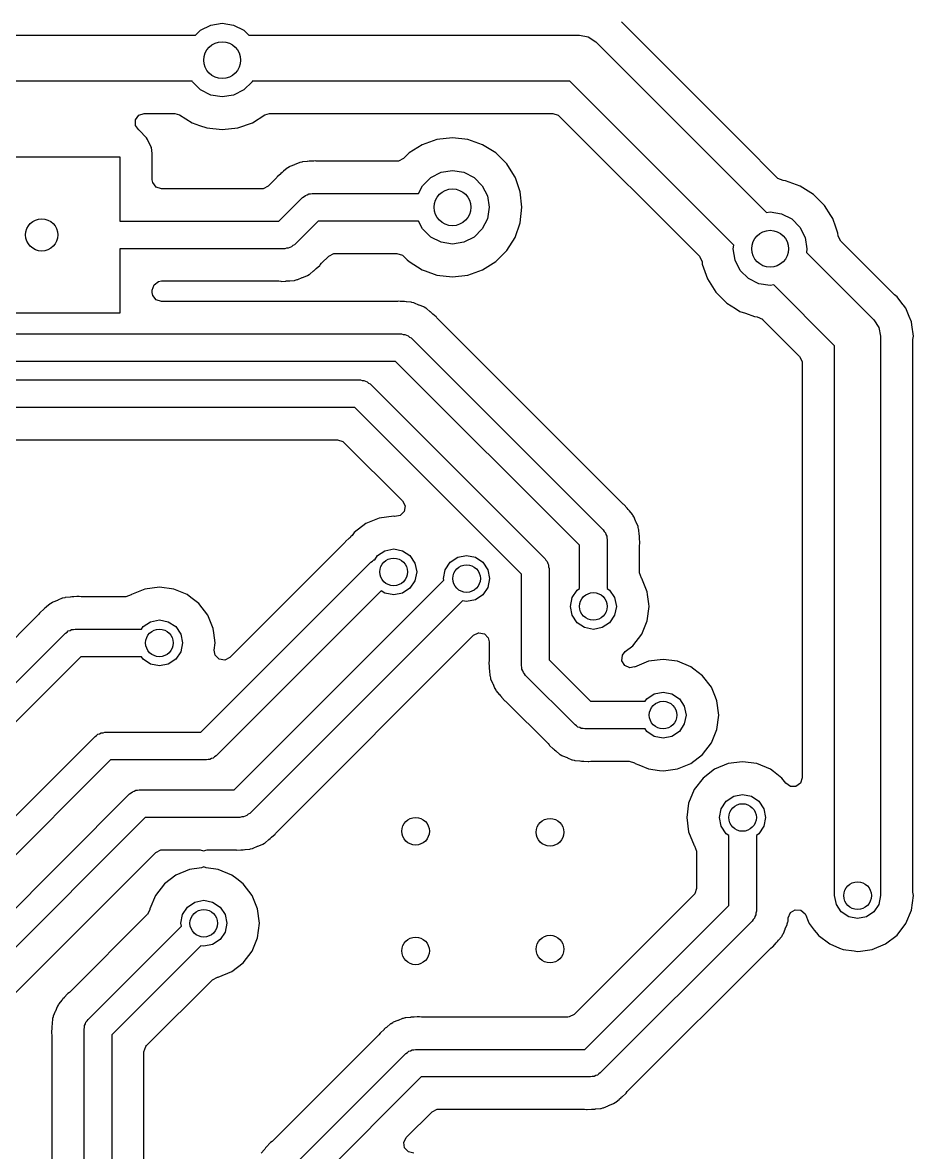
# Model space of a CAD drawing. Extents: x 0.22 to 1.78, y 0.22 to 2.18.
# Drawn here: x 0.8281 to 1.2089, y 1.0319 to 1.5152 of the extents above; entities that cross this region are included whole.
import ezdxf

# ---------------------------------------------------------------- set-up
doc = ezdxf.new("R2010")
doc.units = 0
doc.header["$MEASUREMENT"] = 0
doc.layers.add('BLACK', color=7, linetype='CONTINUOUS')

msp = doc.modelspace()

# ---------------------------------------------------------------- linework, layer by layer
at = {"layer": 'BLACK', "linetype": 'CONTINUOUS'}
for p, q in [((0.904129, 1.51195), (0.908519, 1.51419)), ((0.908519, 1.51419), (0.913386, 1.51496)), ((0.913386, 1.51496), (0.918252, 1.51419)), ((0.918252, 1.51419), (0.922642, 1.51195)), ((1.1358, 1.46378), (1.08405, 1.51553)), ((0.579528, 1.50984), (0.902019, 1.50984)), ((0.902019, 1.50984), (0.904129, 1.51195)), ((0.922642, 1.51195), (0.924753, 1.50984)), ((0.924753, 1.50984), (1.06614, 1.50984)), ((1.06614, 1.50984), (1.06991, 1.50909)), ((1.06991, 1.50909), (1.0731, 1.50696)), ((1.0731, 1.50696), (1.14606, 1.434)), ((0.900543, 1.49016), (0.583604, 1.49016)), ((0.900645, 1.48996), (0.900543, 1.49016)), ((0.904129, 1.48647), (0.900645, 1.48996)), ((0.926126, 1.48996), (0.922642, 1.48647)), ((0.926229, 1.49016), (0.926126, 1.48996)), ((1.06206, 1.49016), (0.926229, 1.49016)), ((1.13214, 1.42008), (1.06206, 1.49016)), ((0.908519, 1.48424), (0.904129, 1.48647)), ((0.913386, 1.48346), (0.908519, 1.48424)), ((0.918252, 1.48424), (0.913386, 1.48346)), ((0.922642, 1.48647), (0.918252, 1.48424)), ((0.876322, 1.47363), (0.877722, 1.47559)), ((0.877722, 1.47559), (0.880007, 1.47636)), ((0.880007, 1.47636), (0.880039, 1.47636)), ((0.880039, 1.47636), (0.893099, 1.47636)), ((0.893099, 1.47636), (0.895173, 1.47576)), ((0.895173, 1.47576), (0.900484, 1.47242)), ((0.926287, 1.47242), (0.931599, 1.47576)), ((0.931599, 1.47576), (0.933673, 1.47636)), ((0.933673, 1.47636), (1.05473, 1.47636)), ((1.05473, 1.47636), (1.05703, 1.47561)), ((1.05703, 1.47561), (1.05749, 1.47522)), ((1.05749, 1.47522), (1.11741, 1.4153)), ((0.876342, 1.47123), (0.876322, 1.47363)), ((0.877609, 1.46951), (0.876342, 1.47123)), ((0.877586, 1.46949), (0.877609, 1.46951)), ((0.877741, 1.46933), (0.877586, 1.46949)), ((0.900484, 1.47242), (0.900485, 1.47242)), ((0.900485, 1.47242), (0.900485, 1.47242)), ((0.900485, 1.47242), (0.903744, 1.47128)), ((0.903744, 1.47128), (0.906769, 1.47022)), ((0.906769, 1.47022), (0.906769, 1.47022)), ((0.906769, 1.47022), (0.906769, 1.47022)), ((0.906769, 1.47022), (0.906769, 1.47022)), ((0.906769, 1.47022), (0.90677, 1.47022)), ((0.90677, 1.47022), (0.913386, 1.46948)), ((0.913386, 1.46948), (0.920002, 1.47022)), ((0.913386, 1.46948), (0.913386, 1.46948)), ((0.913386, 1.46948), (0.913386, 1.46948)), ((0.920002, 1.47022), (0.926287, 1.47242)), ((0.920002, 1.47022), (0.920002, 1.47022)), ((0.920002, 1.47022), (0.920002, 1.47022)), ((0.926287, 1.47242), (0.926287, 1.47242)), ((0.926287, 1.47242), (0.926287, 1.47242)), ((0.877774, 1.46929), (0.877741, 1.46933)), ((0.877814, 1.46926), (0.877774, 1.46929)), ((0.881071, 1.466), (0.877814, 1.46926)), ((0.877814, 1.46926), (0.877814, 1.46926)), ((0.881459, 1.46521), (0.881071, 1.466)), ((0.882934, 1.46219), (0.881459, 1.46521)), ((1.00519, 1.46521), (0.99891, 1.46301)), ((1.01181, 1.46595), (1.00519, 1.46521)), ((1.00519, 1.46521), (1.00519, 1.46521)), ((1.01843, 1.46521), (1.01181, 1.46595)), ((1.01181, 1.46595), (1.01181, 1.46595)), ((1.02471, 1.46301), (1.01843, 1.46521)), ((1.01843, 1.46521), (1.01843, 1.46521)), ((0.883093, 1.46187), (0.882934, 1.46219)), ((0.883484, 1.45918), (0.883093, 1.46187)), ((0.99891, 1.46301), (0.993272, 1.45947)), ((0.99891, 1.46301), (0.99891, 1.46301)), ((1.03035, 1.45947), (1.02471, 1.46301)), ((1.15084, 1.44873), (1.1358, 1.46378)), ((0.802756, 1.45787), (0.869685, 1.45787)), ((0.869685, 1.45787), (0.869685, 1.43031)), ((0.883484, 1.44801), (0.883484, 1.45918)), ((0.883484, 1.45918), (0.883484, 1.45918)), ((0.946297, 1.45532), (0.944424, 1.45447)), ((0.94659, 1.45536), (0.946297, 1.45532)), ((0.946297, 1.45532), (0.946297, 1.45532)), ((0.946297, 1.45532), (0.946297, 1.45532)), ((0.946297, 1.45532), (0.946297, 1.45532)), ((0.946297, 1.45532), (0.946297, 1.45532)), ((0.947396, 1.45557), (0.94659, 1.45536)), ((0.947674, 1.45567), (0.947396, 1.45557)), ((0.949728, 1.45582), (0.947674, 1.45567)), ((0.949867, 1.45583), (0.949728, 1.45582)), ((0.950496, 1.45593), (0.949867, 1.45583)), ((0.951132, 1.45593), (0.950496, 1.45593)), ((0.951271, 1.45593), (0.951132, 1.45593)), ((0.95253, 1.45602), (0.951271, 1.45593)), ((0.953326, 1.45608), (0.95253, 1.45602)), ((0.953615, 1.45601), (0.953326, 1.45608)), ((0.953326, 1.45608), (0.953326, 1.45608)), ((0.954443, 1.45593), (0.953615, 1.45601)), ((0.988115, 1.45593), (0.954443, 1.45593)), ((0.988725, 1.45597), (0.988115, 1.45593)), ((0.990871, 1.45707), (0.988725, 1.45597)), ((0.993272, 1.45947), (0.990871, 1.45707)), ((0.993272, 1.45947), (0.993272, 1.45947)), ((1.03506, 1.45476), (1.03035, 1.45947)), ((1.03035, 1.45947), (1.03035, 1.45947)), ((1.03035, 1.45947), (1.03035, 1.45947)), ((0.938417, 1.45061), (0.936861, 1.44926)), ((0.938519, 1.4507), (0.938417, 1.45061)), ((0.938969, 1.45115), (0.938519, 1.4507)), ((0.939478, 1.45153), (0.938969, 1.45115)), ((0.939586, 1.45162), (0.939478, 1.45153)), ((0.941143, 1.45297), (0.939586, 1.45162)), ((0.941412, 1.45309), (0.941143, 1.45297)), ((0.942128, 1.45352), (0.941412, 1.45309)), ((0.942365, 1.45369), (0.942128, 1.45352)), ((0.944295, 1.45441), (0.942365, 1.45369)), ((0.942365, 1.45369), (0.942365, 1.45369)), ((0.944424, 1.45447), (0.944295, 1.45441)), ((1.00255, 1.44896), (1.00694, 1.4512)), ((1.00694, 1.4512), (1.01181, 1.45197)), ((1.01181, 1.45197), (1.01668, 1.4512)), ((1.01668, 1.4512), (1.02107, 1.44896)), ((1.03764, 1.45065), (1.03506, 1.45476)), ((1.03506, 1.45476), (1.03506, 1.45476)), ((1.03506, 1.45476), (1.03506, 1.45476)), ((1.0386, 1.44912), (1.03764, 1.45065)), ((0.883675, 1.44681), (0.883484, 1.44801)), ((0.885091, 1.44486), (0.883675, 1.44681)), ((0.933074, 1.44526), (0.930928, 1.44416)), ((0.936178, 1.44836), (0.933074, 1.44526)), ((0.9367, 1.44901), (0.936178, 1.44836)), ((0.93686, 1.44926), (0.9367, 1.44901)), ((0.936861, 1.44926), (0.93686, 1.44926)), ((0.997363, 1.44213), (0.999071, 1.44548)), ((0.999071, 1.44548), (1.00255, 1.44896)), ((1.02107, 1.44896), (1.02455, 1.44548)), ((1.02455, 1.44548), (1.02679, 1.44109)), ((1.03887, 1.44836), (1.0386, 1.44912)), ((1.0408, 1.44284), (1.03887, 1.44836)), ((1.15097, 1.44861), (1.15084, 1.44873)), ((1.15316, 1.44762), (1.15097, 1.44861)), ((1.15425, 1.44749), (1.15316, 1.44762)), ((1.16054, 1.44529), (1.15425, 1.44749)), ((1.16618, 1.44175), (1.16054, 1.44529)), ((0.887382, 1.44411), (0.885091, 1.44486)), ((0.930318, 1.44411), (0.887382, 1.44411)), ((0.930928, 1.44416), (0.930318, 1.44411)), ((0.937648, 1.43031), (0.94773, 1.4404)), ((0.94773, 1.4404), (0.948403, 1.44079)), ((0.948403, 1.44079), (0.948953, 1.44133)), ((0.948953, 1.44133), (0.949704, 1.44154)), ((0.949704, 1.44154), (0.950377, 1.44192)), ((0.950377, 1.44192), (0.951155, 1.44192)), ((0.951155, 1.44192), (0.951906, 1.44213)), ((0.951906, 1.44213), (0.997363, 1.44213)), ((1.02679, 1.44109), (1.02756, 1.43622)), ((1.04155, 1.43622), (1.0408, 1.44284)), ((1.0408, 1.44284), (1.0408, 1.44284)), ((1.17088, 1.43704), (1.16618, 1.44175)), ((1.16618, 1.44175), (1.16618, 1.44175)), ((1.16618, 1.44175), (1.16618, 1.44175)), ((1.02756, 1.43622), (1.02679, 1.43135)), ((1.0408, 1.42961), (1.04155, 1.43622)), ((1.04155, 1.43622), (1.04155, 1.43622)), ((1.17359, 1.43273), (1.17088, 1.43704)), ((1.17088, 1.43704), (1.17088, 1.43704)), ((1.17088, 1.43704), (1.17088, 1.43704)), ((1.02679, 1.43135), (1.02455, 1.42696)), ((1.14606, 1.434), (1.14764, 1.43425)), ((1.14764, 1.43425), (1.1525, 1.43348)), ((1.1525, 1.43348), (1.15689, 1.43124)), ((1.15689, 1.43124), (1.16038, 1.42776)), ((1.17443, 1.43141), (1.17359, 1.43273)), ((1.17573, 1.42769), (1.17443, 1.43141)), ((0.869685, 1.43031), (0.937648, 1.43031)), ((0.954352, 1.43031), (0.94427, 1.42023)), ((0.997363, 1.43031), (0.954352, 1.43031)), ((0.999071, 1.42696), (0.997363, 1.43031)), ((1.00255, 1.42348), (0.999071, 1.42696)), ((1.02455, 1.42696), (1.02107, 1.42348)), ((1.0386, 1.42332), (1.0408, 1.4296)), ((1.0408, 1.4296), (1.0408, 1.42961)), ((1.16038, 1.42776), (1.16262, 1.42337)), ((1.17618, 1.4264), (1.17573, 1.42769)), ((1.17663, 1.42512), (1.17618, 1.4264)), ((1.00694, 1.42124), (1.00255, 1.42348)), ((1.01181, 1.42047), (1.00694, 1.42124)), ((1.01668, 1.42124), (1.01181, 1.42047)), ((1.02107, 1.42348), (1.01668, 1.42124)), ((1.03506, 1.41768), (1.0386, 1.42332)), ((1.16262, 1.42337), (1.16339, 1.4185)), ((1.17675, 1.42403), (1.17663, 1.42512)), ((1.17677, 1.42386), (1.17675, 1.42403)), ((1.17787, 1.42171), (1.17677, 1.42386)), ((1.20057, 1.39901), (1.17787, 1.42171)), ((0.940094, 1.4185), (0.869685, 1.4185)), ((0.869685, 1.4185), (0.869685, 1.39094)), ((0.940845, 1.41871), (0.940094, 1.4185)), ((0.941623, 1.41871), (0.940845, 1.41871)), ((0.942296, 1.41909), (0.941623, 1.41871)), ((0.943047, 1.4193), (0.942296, 1.41909)), ((0.943597, 1.41984), (0.943047, 1.4193)), ((0.94427, 1.42023), (0.943597, 1.41984)), ((0.958926, 1.41537), (0.961072, 1.41647)), ((0.961072, 1.41647), (0.961682, 1.41652)), ((0.961682, 1.41652), (0.988115, 1.41652)), ((0.988115, 1.41652), (0.990406, 1.41577)), ((1.03035, 1.41297), (1.03506, 1.41768)), ((1.13189, 1.4185), (1.13214, 1.42008)), ((1.13266, 1.41364), (1.13189, 1.4185)), ((1.16339, 1.4185), (1.16314, 1.41693)), ((1.16314, 1.41693), (1.192, 1.38806)), ((0.955139, 1.41137), (0.955299, 1.41162)), ((0.955299, 1.41162), (0.955822, 1.41227)), ((0.955822, 1.41227), (0.958926, 1.41537)), ((0.990406, 1.41577), (0.990871, 1.41537)), ((0.990871, 1.41537), (0.992423, 1.41382)), ((0.992423, 1.41382), (0.993272, 1.41297)), ((0.993272, 1.41297), (0.993272, 1.41297)), ((0.993272, 1.41297), (0.993272, 1.41297)), ((0.993272, 1.41297), (0.998856, 1.40946)), ((1.02471, 1.40943), (1.03035, 1.41297)), ((1.11741, 1.4153), (1.1185, 1.41315)), ((1.1185, 1.41315), (1.11853, 1.41298)), ((1.11853, 1.41298), (1.11865, 1.41189)), ((1.11865, 1.41189), (1.11865, 1.41189)), ((1.11865, 1.41189), (1.12085, 1.4056)), ((1.1349, 1.40925), (1.13266, 1.41364)), ((0.947705, 1.40622), (0.949635, 1.40694)), ((0.949635, 1.40694), (0.949872, 1.40711)), ((0.949872, 1.40711), (0.950589, 1.40754)), ((0.950589, 1.40754), (0.950857, 1.40766)), ((0.950857, 1.40766), (0.952414, 1.40901)), ((0.952414, 1.40901), (0.952521, 1.4091)), ((0.952521, 1.4091), (0.953031, 1.40948)), ((0.953031, 1.40948), (0.953482, 1.40993)), ((0.953482, 1.40993), (0.953582, 1.41002)), ((0.953582, 1.41002), (0.955139, 1.41137)), ((0.998856, 1.40946), (0.99891, 1.40943)), ((0.99891, 1.40943), (1.00011, 1.40901)), ((1.00011, 1.40901), (1.00519, 1.40723)), ((1.00519, 1.40723), (1.00519, 1.40723)), ((1.00519, 1.40723), (1.00519, 1.40723)), ((1.00519, 1.40723), (1.00519, 1.40723)), ((1.00519, 1.40723), (1.00519, 1.40723)), ((1.00519, 1.40723), (1.01181, 1.40649)), ((1.01181, 1.40649), (1.01843, 1.40723)), ((1.01843, 1.40723), (1.02471, 1.40943)), ((1.01843, 1.40723), (1.01843, 1.40723)), ((1.01843, 1.40723), (1.01843, 1.40723)), ((1.13838, 1.40576), (1.1349, 1.40925)), ((0.883484, 1.40081), (0.884229, 1.4031)), ((0.884229, 1.4031), (0.886177, 1.40451)), ((0.886177, 1.40451), (0.887382, 1.4047)), ((0.887382, 1.4047), (0.937557, 1.4047)), ((0.937557, 1.4047), (0.938385, 1.40462)), ((0.938385, 1.40462), (0.938434, 1.40461)), ((0.938434, 1.40461), (0.938674, 1.40455)), ((0.938674, 1.40455), (0.940544, 1.40469)), ((0.940544, 1.40469), (0.940729, 1.4047)), ((0.940729, 1.4047), (0.940868, 1.4047)), ((0.940868, 1.4047), (0.941504, 1.4047)), ((0.941504, 1.4047), (0.942134, 1.4048)), ((0.942134, 1.4048), (0.942271, 1.40481)), ((0.942271, 1.40481), (0.944326, 1.40496)), ((0.944326, 1.40496), (0.944603, 1.40506)), ((0.944603, 1.40506), (0.94541, 1.40527)), ((0.94541, 1.40527), (0.945703, 1.40531)), ((0.945703, 1.40531), (0.947577, 1.40616)), ((0.947577, 1.40616), (0.947705, 1.40622)), ((1.01181, 1.40649), (1.01181, 1.40649)), ((1.01181, 1.40649), (1.01181, 1.40649)), ((1.12085, 1.4056), (1.12085, 1.4056)), ((1.12085, 1.4056), (1.12439, 1.39997)), ((1.14277, 1.40353), (1.13838, 1.40576)), ((1.14764, 1.40276), (1.14277, 1.40353)), ((1.14922, 1.40301), (1.14764, 1.40276)), ((1.1752, 1.37703), (1.14922, 1.40301)), ((0.883484, 1.39977), (0.883484, 1.40081)), ((0.883675, 1.39856), (0.883484, 1.39977)), ((0.885091, 1.39661), (0.883675, 1.39856)), ((1.12439, 1.39997), (1.12439, 1.39996)), ((1.12439, 1.39996), (1.1291, 1.39526)), ((1.20076, 1.39884), (1.20057, 1.39901)), ((1.2019, 1.39796), (1.20076, 1.39884)), ((1.20443, 1.39467), (1.2019, 1.39796)), ((1.2019, 1.39796), (1.2019, 1.39796)), ((1.2019, 1.39796), (1.2019, 1.39796)), ((0.887382, 1.39587), (0.885091, 1.39661)), ((0.987439, 1.39587), (0.887382, 1.39587)), ((0.988267, 1.39596), (0.987439, 1.39587)), ((0.988556, 1.39602), (0.988267, 1.39596)), ((0.989435, 1.39596), (0.988556, 1.39602)), ((0.988556, 1.39602), (0.988556, 1.39602)), ((0.988556, 1.39602), (0.988556, 1.39602)), ((0.990611, 1.39588), (0.989435, 1.39596)), ((0.99075, 1.39587), (0.990611, 1.39588)), ((0.991386, 1.39587), (0.99075, 1.39587)), ((0.992015, 1.39578), (0.991386, 1.39587)), ((0.991386, 1.39587), (0.991386, 1.39587)), ((0.992154, 1.39576), (0.992015, 1.39578)), ((0.994208, 1.39562), (0.992154, 1.39576)), ((0.994485, 1.39551), (0.994208, 1.39562)), ((0.994208, 1.39562), (0.994208, 1.39562)), ((0.995292, 1.39531), (0.994485, 1.39551)), ((0.995585, 1.39527), (0.995292, 1.39531)), ((0.997459, 1.39441), (0.995585, 1.39527)), ((0.995585, 1.39527), (0.995585, 1.39527)), ((0.997587, 1.39436), (0.997459, 1.39441)), ((0.999517, 1.39364), (0.997587, 1.39436)), ((0.999712, 1.39349), (0.999517, 1.39364)), ((0.999517, 1.39364), (0.999517, 1.39364)), ((0.999517, 1.39364), (0.999517, 1.39364)), ((0.999754, 1.39346), (0.999712, 1.39349)), ((1.00047, 1.39304), (0.999754, 1.39346)), ((1.00074, 1.39291), (1.00047, 1.39304)), ((1.0023, 1.39156), (1.00074, 1.39291)), ((1.1291, 1.39526), (1.1291, 1.39526)), ((1.1291, 1.39526), (1.1291, 1.39526)), ((1.1291, 1.39526), (1.13283, 1.39291)), ((1.13283, 1.39291), (1.13474, 1.39171)), ((1.20467, 1.39436), (1.20443, 1.39467)), ((1.20569, 1.39303), (1.20467, 1.39436)), ((1.20714, 1.38952), (1.20569, 1.39303)), ((1.20569, 1.39303), (1.20569, 1.39303)), ((0.869685, 1.39094), (0.802756, 1.39094)), ((1.0024, 1.39148), (1.0023, 1.39156)), ((1.00291, 1.3911), (1.0024, 1.39148)), ((1.00336, 1.39065), (1.00291, 1.3911)), ((1.00291, 1.3911), (1.00291, 1.3911)), ((1.00346, 1.39055), (1.00336, 1.39065)), ((1.0048, 1.38939), (1.00346, 1.39055)), ((1.00502, 1.3892), (1.0048, 1.38939)), ((1.00518, 1.38895), (1.00502, 1.3892)), ((1.0057, 1.3883), (1.00518, 1.38895)), ((1.08421, 1.30979), (1.0057, 1.3883)), ((1.13474, 1.39171), (1.13705, 1.3909)), ((1.13705, 1.3909), (1.14102, 1.38952)), ((1.14102, 1.38952), (1.14102, 1.38952)), ((1.14102, 1.38952), (1.14102, 1.38952)), ((1.14102, 1.38952), (1.14211, 1.38939)), ((1.14211, 1.38939), (1.14431, 1.3884)), ((1.14431, 1.3884), (1.14443, 1.38828)), ((1.14443, 1.38828), (1.16026, 1.37245)), ((1.192, 1.38806), (1.19413, 1.38487)), ((1.20807, 1.38727), (1.20714, 1.38952)), ((1.20825, 1.38594), (1.20807, 1.38727)), ((1.19413, 1.38487), (1.19488, 1.3811)), ((1.20889, 1.3811), (1.20825, 1.38594)), ((0.569079, 1.38207), (0.989976, 1.38207)), ((0.989976, 1.38207), (0.990727, 1.38187)), ((0.990727, 1.38187), (0.991505, 1.38187)), ((0.991505, 1.38187), (0.992178, 1.38148)), ((0.992178, 1.38148), (0.992929, 1.38128)), ((0.992929, 1.38128), (0.993479, 1.38073)), ((0.993479, 1.38073), (0.994152, 1.38034)), ((0.994152, 1.38034), (1.07625, 1.29824)), ((1.19488, 1.3811), (1.19488, 1.14174)), ((1.20868, 1.37942), (1.2087, 1.37968)), ((1.20868, 1.28346), (1.20868, 1.37942)), ((1.2087, 1.37968), (1.20889, 1.3811)), ((1.20889, 1.3811), (1.20889, 1.3811)), ((1.1752, 1.14174), (1.1752, 1.37703)), ((0.98753, 1.37026), (0.571525, 1.37026)), ((1.06617, 1.29162), (0.98753, 1.37026)), ((1.16026, 1.37245), (1.16135, 1.3703)), ((1.16135, 1.3703), (1.1614, 1.3697)), ((1.1614, 1.3697), (1.1614, 1.1922)), ((0.737189, 1.36239), (0.972463, 1.36239)), ((0.972463, 1.36239), (0.973214, 1.36218)), ((0.973214, 1.36218), (0.973992, 1.36218)), ((0.973992, 1.36218), (0.974665, 1.3618)), ((0.974665, 1.3618), (0.975416, 1.36159)), ((0.975416, 1.36159), (0.975966, 1.36104)), ((0.975966, 1.36104), (0.976639, 1.36066)), ((0.976639, 1.36066), (1.05142, 1.28588)), ((0.970017, 1.35057), (0.739635, 1.35057)), ((1.04134, 1.27925), (0.970017, 1.35057)), ((0.746965, 1.33678), (0.962687, 1.33678)), ((0.962687, 1.33678), (0.964978, 1.33603)), ((0.964978, 1.33603), (0.965443, 1.33563)), ((0.965443, 1.33563), (0.990448, 1.31063)), ((0.990448, 1.31063), (0.991542, 1.30848)), ((0.991165, 1.3061), (0.989462, 1.3044)), ((0.991542, 1.30848), (0.991165, 1.3061)), ((1.08486, 1.30927), (1.08421, 1.30979)), ((1.08511, 1.30911), (1.08486, 1.30927)), ((1.08646, 1.30756), (1.08511, 1.30911)), ((1.08511, 1.30911), (1.08511, 1.30911)), ((1.08656, 1.30745), (1.08646, 1.30756)), ((1.08701, 1.307), (1.08656, 1.30745)), ((1.08722, 1.30671), (1.08701, 1.307)), ((1.08739, 1.30649), (1.08722, 1.30671)), ((1.08747, 1.30639), (1.08739, 1.30649)), ((1.08882, 1.30483), (1.08747, 1.30639)), ((0.974781, 1.30088), (0.969842, 1.29709)), ((0.980532, 1.30326), (0.974781, 1.30088)), ((0.974781, 1.30088), (0.974781, 1.30088)), ((0.986704, 1.30407), (0.980532, 1.30326)), ((0.980532, 1.30326), (0.980532, 1.30326)), ((0.987184, 1.30401), (0.986704, 1.30407)), ((0.986704, 1.30407), (0.986704, 1.30407)), ((0.989462, 1.3044), (0.987184, 1.30401)), ((1.08895, 1.30456), (1.08882, 1.30483)), ((1.08882, 1.30483), (1.08882, 1.30483)), ((1.08882, 1.30483), (1.08882, 1.30483)), ((1.08937, 1.30384), (1.08895, 1.30456)), ((1.08955, 1.30361), (1.08937, 1.30384)), ((1.08968, 1.30326), (1.08955, 1.30361)), ((1.09027, 1.30168), (1.08968, 1.30326)), ((1.09032, 1.30155), (1.09027, 1.30168)), ((1.09118, 1.29968), (1.09032, 1.30155)), ((0.968895, 1.29585), (0.968297, 1.29526)), ((0.969842, 1.29709), (0.968895, 1.29585)), ((1.07625, 1.29824), (1.07664, 1.29757)), ((1.07664, 1.29757), (1.07719, 1.29702)), ((1.07719, 1.29702), (1.07739, 1.29627)), ((1.07739, 1.29627), (1.07778, 1.2956)), ((1.07778, 1.2956), (1.07778, 1.29482)), ((1.09122, 1.29938), (1.09118, 1.29968)), ((1.09142, 1.29858), (1.09122, 1.29938)), ((1.09153, 1.2983), (1.09142, 1.29858)), ((1.09167, 1.29624), (1.09153, 1.2983)), ((1.09169, 1.29611), (1.09167, 1.29624)), ((1.09173, 1.29585), (1.09169, 1.29611)), ((1.09178, 1.29548), (1.09173, 1.29585)), ((1.09178, 1.29484), (1.09178, 1.29548)), ((0.965414, 1.29236), (0.91661, 1.24356)), ((0.965937, 1.29301), (0.965414, 1.29236)), ((0.966097, 1.29326), (0.965937, 1.29301)), ((0.967654, 1.29461), (0.966097, 1.29326)), ((0.966097, 1.29326), (0.966097, 1.29326)), ((0.967756, 1.29471), (0.967654, 1.29461)), ((0.968205, 1.29516), (0.967756, 1.29471)), ((0.968311, 1.29525), (0.968205, 1.29516)), ((0.968297, 1.29526), (0.968311, 1.29525)), ((1.06617, 1.27314), (1.06617, 1.29162)), ((1.07778, 1.29482), (1.07798, 1.29407)), ((1.07798, 1.29407), (1.07798, 1.27314)), ((1.09178, 1.2947), (1.09178, 1.29484)), ((1.09193, 1.29265), (1.09178, 1.2947)), ((1.09178, 1.29153), (1.09187, 1.29236)), ((1.09178, 1.27996), (1.09178, 1.29153)), ((1.09187, 1.29236), (1.09193, 1.29265)), ((1.09187, 1.29236), (1.09187, 1.29236)), ((0.978581, 1.28544), (0.979744, 1.28719)), ((0.979744, 1.28719), (0.982937, 1.28932)), ((0.982937, 1.28932), (0.986704, 1.29007)), ((0.986704, 1.29007), (0.99047, 1.28932)), ((0.99047, 1.28932), (0.993663, 1.28719)), ((0.993663, 1.28719), (0.995797, 1.28399)), ((1.0109, 1.28435), (1.0141, 1.28648)), ((1.0141, 1.28648), (1.01786, 1.28723)), ((1.01786, 1.28723), (1.02163, 1.28648)), ((1.02163, 1.28648), (1.02482, 1.28435)), ((1.05142, 1.28588), (1.05181, 1.2852)), ((0.904179, 1.21161), (0.976966, 1.2844)), ((0.976966, 1.2844), (0.977639, 1.28479)), ((0.977639, 1.28479), (0.978189, 1.28534)), ((0.978189, 1.28534), (0.978581, 1.28544)), ((0.995797, 1.28399), (0.996546, 1.28023)), ((1.00802, 1.27739), (1.00877, 1.28115)), ((1.00877, 1.28115), (1.0109, 1.28435)), ((1.02482, 1.28435), (1.02696, 1.28115)), ((1.02696, 1.28115), (1.02771, 1.27739)), ((1.05181, 1.2852), (1.05236, 1.28465)), ((1.05236, 1.28465), (1.05256, 1.2839)), ((1.05256, 1.2839), (1.05295, 1.28323)), ((1.05295, 1.28323), (1.05295, 1.28245)), ((1.05295, 1.28245), (1.05315, 1.2817)), ((1.05315, 1.2817), (1.05315, 1.2426)), ((1.20868, 1.14342), (1.20868, 1.28346)), ((0.918513, 1.18701), (1.00817, 1.27666)), ((0.995797, 1.27646), (0.993663, 1.27327)), ((0.996546, 1.28023), (0.995797, 1.27646)), ((1.00817, 1.27666), (1.00802, 1.27739)), ((1.02771, 1.27739), (1.02696, 1.27362)), ((1.04134, 1.24016), (1.04134, 1.27925)), ((1.09178, 1.27986), (1.09178, 1.27996)), ((1.09259, 1.27759), (1.09178, 1.27986)), ((1.09273, 1.2774), (1.09259, 1.27759)), ((1.09511, 1.27165), (1.09273, 1.2774)), ((1.09273, 1.2774), (1.09273, 1.2774)), ((0.880371, 1.27289), (0.874621, 1.27051)), ((0.880372, 1.27289), (0.880371, 1.27289)), ((0.886543, 1.2737), (0.880372, 1.27289)), ((0.892715, 1.27289), (0.886543, 1.2737)), ((0.886543, 1.2737), (0.886543, 1.2737)), ((0.898466, 1.27051), (0.892715, 1.27289)), ((0.892715, 1.27289), (0.892715, 1.27289)), ((0.981416, 1.27215), (0.910801, 1.20153)), ((0.982937, 1.27113), (0.981416, 1.27215)), ((0.993663, 1.27327), (0.99047, 1.27113)), ((1.02696, 1.27362), (1.02482, 1.27043)), ((1.06298, 1.26925), (1.06512, 1.27244)), ((1.06512, 1.27244), (1.06617, 1.27314)), ((1.07798, 1.27314), (1.07903, 1.27244)), ((1.07903, 1.27244), (1.08117, 1.26925)), ((1.09526, 1.27051), (1.09511, 1.27165)), ((0.839781, 1.26661), (0.838224, 1.26526)), ((0.84005, 1.26673), (0.839781, 1.26661)), ((0.840766, 1.26715), (0.84005, 1.26673)), ((0.841003, 1.26733), (0.840766, 1.26715)), ((0.842933, 1.26805), (0.841003, 1.26733)), ((0.841003, 1.26733), (0.841003, 1.26733)), ((0.843061, 1.2681), (0.842933, 1.26805)), ((0.844935, 1.26896), (0.843061, 1.2681)), ((0.845228, 1.269), (0.844935, 1.26896)), ((0.844935, 1.26896), (0.844935, 1.26896)), ((0.844935, 1.26896), (0.844935, 1.26896)), ((0.844935, 1.26896), (0.844935, 1.26896)), ((0.844935, 1.26896), (0.844935, 1.26896)), ((0.846034, 1.26921), (0.845228, 1.269)), ((0.846312, 1.26931), (0.846034, 1.26921)), ((0.848366, 1.26946), (0.846312, 1.26931)), ((0.848504, 1.26947), (0.848366, 1.26946)), ((0.849134, 1.26956), (0.848504, 1.26947)), ((0.84977, 1.26956), (0.849134, 1.26956)), ((0.849909, 1.26957), (0.84977, 1.26956)), ((0.851168, 1.26966), (0.849909, 1.26957)), ((0.851964, 1.26971), (0.851168, 1.26966)), ((0.852252, 1.26965), (0.851964, 1.26971)), ((0.851964, 1.26971), (0.851964, 1.26971)), ((0.853081, 1.26956), (0.852252, 1.26965)), ((0.872064, 1.26956), (0.853081, 1.26956)), ((0.872166, 1.26956), (0.872064, 1.26956)), ((0.874437, 1.27037), (0.872166, 1.26956)), ((0.87462, 1.27051), (0.874437, 1.27037)), ((0.874621, 1.27051), (0.87462, 1.27051)), ((0.900028, 1.26931), (0.898466, 1.27051)), ((0.898466, 1.27051), (0.898466, 1.27051)), ((0.898466, 1.27051), (0.898466, 1.27051)), ((0.903405, 1.26672), (0.900028, 1.26931)), ((0.907194, 1.26178), (0.903405, 1.26672)), ((0.903405, 1.26672), (0.903405, 1.26672)), ((0.903405, 1.26672), (0.903405, 1.26672)), ((0.903405, 1.26672), (0.903405, 1.26672)), ((0.903405, 1.26672), (0.903405, 1.26672)), ((1.0161, 1.26789), (0.925135, 1.17693)), ((0.986704, 1.27038), (0.982937, 1.27113)), ((0.99047, 1.27113), (0.986704, 1.27038)), ((1.01786, 1.26754), (1.0161, 1.26789)), ((1.02163, 1.26829), (1.01786, 1.26754)), ((1.02482, 1.27043), (1.02163, 1.26829)), ((1.06223, 1.26548), (1.06298, 1.26925)), ((1.08117, 1.26925), (1.08192, 1.26548)), ((1.09577, 1.26661), (1.09526, 1.27051)), ((1.09592, 1.26548), (1.09577, 1.26661)), ((0.834816, 1.262), (0.707641, 1.13482)), ((0.835338, 1.26265), (0.834816, 1.262)), ((0.835498, 1.26289), (0.835338, 1.26265)), ((0.837055, 1.26424), (0.835498, 1.26289)), ((0.835498, 1.26289), (0.835498, 1.26289)), ((0.837157, 1.26434), (0.837055, 1.26424)), ((0.837607, 1.26479), (0.837157, 1.26434)), ((0.838116, 1.26517), (0.837607, 1.26479)), ((0.838224, 1.26526), (0.838116, 1.26517)), ((0.909577, 1.25603), (0.907194, 1.26178)), ((0.907194, 1.26178), (0.907194, 1.26178)), ((1.06298, 1.26171), (1.06223, 1.26548)), ((1.06512, 1.25852), (1.06298, 1.26171)), ((1.08117, 1.26171), (1.07903, 1.25852)), ((1.08192, 1.26548), (1.08117, 1.26171)), ((1.09511, 1.25931), (1.09592, 1.26548)), ((0.878879, 1.25576), (0.879584, 1.25682)), ((0.879584, 1.25682), (0.882777, 1.25895)), ((0.882777, 1.25895), (0.886543, 1.2597)), ((0.886543, 1.2597), (0.89031, 1.25895)), ((0.89031, 1.25895), (0.893503, 1.25682)), ((0.893503, 1.25682), (0.895637, 1.25362)), ((1.06831, 1.25639), (1.06512, 1.25852)), ((1.07903, 1.25852), (1.07584, 1.25639)), ((1.09273, 1.25356), (1.09511, 1.25931)), ((0.712215, 1.11988), (0.846367, 1.25403)), ((0.846367, 1.25403), (0.847041, 1.25442)), ((0.847041, 1.25442), (0.847591, 1.25497)), ((0.847591, 1.25497), (0.848341, 1.25517)), ((0.848341, 1.25517), (0.849015, 1.25556)), ((0.849015, 1.25556), (0.849792, 1.25556)), ((0.849792, 1.25556), (0.850543, 1.25576)), ((0.850543, 1.25576), (0.878879, 1.25576)), ((0.895637, 1.25362), (0.896386, 1.24986)), ((0.909819, 1.25419), (0.909577, 1.25603)), ((0.910389, 1.24986), (0.909819, 1.25419)), ((0.936687, 1.16896), (1.02084, 1.25312)), ((1.02084, 1.25312), (1.02299, 1.25421)), ((1.02299, 1.25421), (1.02309, 1.25423)), ((1.02309, 1.25423), (1.02313, 1.25423)), ((1.02313, 1.25423), (1.0255, 1.25379)), ((1.0255, 1.25379), (1.02716, 1.25205)), ((1.02716, 1.25205), (1.02754, 1.25037)), ((1.07208, 1.25564), (1.06831, 1.25639)), ((1.07584, 1.25639), (1.07208, 1.25564)), ((1.08894, 1.24862), (1.09273, 1.25356)), ((0.896386, 1.24986), (0.895637, 1.24609)), ((0.90999, 1.24683), (0.910389, 1.24986)), ((0.910389, 1.24986), (0.910389, 1.24986)), ((1.02754, 1.25037), (1.02754, 1.2427)), ((1.08572, 1.24615), (1.08894, 1.24862)), ((0.852989, 1.24395), (0.718837, 1.1098)), ((0.878879, 1.24395), (0.852989, 1.24395)), ((0.879584, 1.2429), (0.878879, 1.24395)), ((0.882777, 1.24076), (0.879584, 1.2429)), ((0.893503, 1.2429), (0.89031, 1.24076)), ((0.895637, 1.24609), (0.893503, 1.2429)), ((0.910381, 1.24455), (0.90999, 1.24683)), ((0.912085, 1.24284), (0.910381, 1.24455)), ((0.914464, 1.24247), (0.912085, 1.24284)), ((0.91661, 1.24356), (0.914464, 1.24247)), ((1.02754, 1.2427), (1.02745, 1.24187)), ((1.05315, 1.2426), (1.07087, 1.22488)), ((1.08428, 1.24225), (1.08453, 1.24464)), ((1.08548, 1.24016), (1.08428, 1.24225)), ((1.08453, 1.24464), (1.08572, 1.24615)), ((1.10187, 1.24282), (1.0957, 1.24201)), ((1.10804, 1.24201), (1.10187, 1.24282)), ((1.10187, 1.24282), (1.10187, 1.24282)), ((0.886543, 1.24002), (0.882777, 1.24076)), ((0.89031, 1.24076), (0.886543, 1.24002)), ((1.02745, 1.24187), (1.02739, 1.24158)), ((1.02739, 1.24158), (1.02753, 1.23952)), ((1.02753, 1.23952), (1.02754, 1.23938)), ((1.02754, 1.23938), (1.02754, 1.23875)), ((1.02754, 1.23875), (1.02763, 1.23812)), ((1.02763, 1.23812), (1.02764, 1.23798)), ((1.02764, 1.23798), (1.02779, 1.23593)), ((1.04154, 1.23941), (1.04134, 1.24016)), ((1.04154, 1.23863), (1.04154, 1.23941)), ((1.04193, 1.23796), (1.04154, 1.23863)), ((1.04213, 1.2372), (1.04193, 1.23796)), ((1.08768, 1.23918), (1.08548, 1.24016)), ((1.08968, 1.2396), (1.08768, 1.23918)), ((1.08971, 1.23953), (1.08968, 1.2396)), ((1.0957, 1.24201), (1.08971, 1.23953)), ((1.0957, 1.24201), (1.0957, 1.24201)), ((1.11379, 1.23963), (1.10804, 1.24201)), ((1.10804, 1.24201), (1.10804, 1.24201)), ((1.11503, 1.23868), (1.11379, 1.23963)), ((1.11379, 1.23963), (1.11379, 1.23963)), ((1.11379, 1.23963), (1.11379, 1.23963)), ((1.11873, 1.23584), (1.11503, 1.23868)), ((1.02779, 1.23593), (1.0279, 1.23565)), ((1.0279, 1.23565), (1.0281, 1.23484)), ((1.0281, 1.23484), (1.02814, 1.23455)), ((1.02814, 1.23455), (1.02814, 1.23455)), ((1.02814, 1.23455), (1.029, 1.23268)), ((1.029, 1.23268), (1.02905, 1.23255)), ((1.02905, 1.23255), (1.02977, 1.23062)), ((1.04268, 1.23665), (1.04213, 1.2372)), ((1.04307, 1.23598), (1.04268, 1.23665)), ((1.06425, 1.2148), (1.04307, 1.23598)), ((1.12252, 1.2309), (1.11873, 1.23584)), ((1.11873, 1.23584), (1.11873, 1.23584)), ((1.11873, 1.23584), (1.11873, 1.23584)), ((1.11873, 1.23584), (1.11873, 1.23584)), ((1.11873, 1.23584), (1.11873, 1.23584)), ((1.02977, 1.23062), (1.02977, 1.23062)), ((1.02977, 1.23062), (1.02977, 1.23062)), ((1.02977, 1.23062), (1.02982, 1.23055)), ((1.02982, 1.23055), (1.02995, 1.23038)), ((1.02995, 1.23038), (1.03037, 1.22966)), ((1.03037, 1.22966), (1.0305, 1.22939)), ((1.0305, 1.22939), (1.03185, 1.22784)), ((1.03185, 1.22784), (1.03193, 1.22773)), ((1.03193, 1.22773), (1.03231, 1.22722)), ((1.09491, 1.22594), (1.0981, 1.22807)), ((1.0981, 1.22807), (1.10187, 1.22882)), ((1.10187, 1.22882), (1.10564, 1.22807)), ((1.10564, 1.22807), (1.10883, 1.22594)), ((1.12427, 1.22668), (1.12252, 1.2309)), ((1.12252, 1.2309), (1.12252, 1.2309)), ((1.03231, 1.22722), (1.03231, 1.22722)), ((1.03231, 1.22722), (1.03276, 1.22677)), ((1.03276, 1.22677), (1.03286, 1.22667)), ((1.03286, 1.22667), (1.03421, 1.22511)), ((1.03421, 1.22511), (1.03421, 1.22511)), ((1.03421, 1.22511), (1.03446, 1.22495)), ((1.03446, 1.22495), (1.0351, 1.22443)), ((1.0351, 1.22443), (1.0527, 1.20684)), ((1.07087, 1.22488), (1.09421, 1.22488)), ((1.09421, 1.22488), (1.09491, 1.22594)), ((1.10883, 1.22594), (1.11096, 1.22274)), ((1.1249, 1.22515), (1.12427, 1.22668)), ((1.12572, 1.21898), (1.1249, 1.22515)), ((1.11096, 1.22274), (1.11171, 1.21898)), ((1.11171, 1.21898), (1.11096, 1.21521)), ((1.1249, 1.2128), (1.12572, 1.21898)), ((1.06492, 1.21441), (1.06425, 1.2148)), ((1.06547, 1.21386), (1.06492, 1.21441)), ((1.06622, 1.21366), (1.06547, 1.21386)), ((1.0669, 1.21327), (1.06622, 1.21366)), ((1.06767, 1.21327), (1.0669, 1.21327)), ((1.06843, 1.21307), (1.06767, 1.21327)), ((1.11096, 1.21521), (1.10883, 1.21202)), ((0.751244, 1.10211), (0.859013, 1.20988)), ((0.859013, 1.20988), (0.859686, 1.21027)), ((0.859686, 1.21027), (0.860236, 1.21082)), ((0.860236, 1.21082), (0.860987, 1.21102)), ((0.860987, 1.21102), (0.861661, 1.21141)), ((0.861661, 1.21141), (0.862438, 1.21141)), ((0.862438, 1.21141), (0.863189, 1.21161)), ((0.863189, 1.21161), (0.904179, 1.21161)), ((1.09421, 1.21307), (1.06843, 1.21307)), ((1.09491, 1.21202), (1.09421, 1.21307)), ((1.0981, 1.20988), (1.09491, 1.21202)), ((1.10187, 1.20913), (1.0981, 1.20988)), ((1.10564, 1.20988), (1.10187, 1.20913)), ((1.10883, 1.21202), (1.10564, 1.20988)), ((1.12252, 1.20705), (1.1249, 1.2128)), ((1.0527, 1.20684), (1.05322, 1.20619)), ((1.05322, 1.20619), (1.05338, 1.20594)), ((1.05338, 1.20594), (1.05338, 1.20594)), ((1.05338, 1.20594), (1.05494, 1.20459)), ((1.05494, 1.20459), (1.05504, 1.2045)), ((1.05504, 1.2045), (1.05549, 1.20405)), ((1.05549, 1.20405), (1.056, 1.20367)), ((1.056, 1.20367), (1.05611, 1.20358)), ((1.05611, 1.20358), (1.05766, 1.20223)), ((1.11873, 1.20211), (1.12252, 1.20705)), ((0.865635, 1.1998), (0.759595, 1.09376)), ((0.906625, 1.1998), (0.865635, 1.1998)), ((0.907376, 1.2), (0.906625, 1.1998)), ((0.908154, 1.2), (0.907376, 1.2)), ((0.908827, 1.20039), (0.908154, 1.2)), ((0.909578, 1.20059), (0.908827, 1.20039)), ((0.910128, 1.20114), (0.909578, 1.20059)), ((0.910801, 1.20153), (0.910128, 1.20114)), ((1.05766, 1.20223), (1.05766, 1.20223)), ((1.05766, 1.20223), (1.05766, 1.20223)), ((1.05766, 1.20223), (1.05793, 1.20211)), ((1.05793, 1.20211), (1.05865, 1.20168)), ((1.05865, 1.20168), (1.05888, 1.2015)), ((1.05888, 1.2015), (1.06081, 1.20078)), ((1.06081, 1.20078), (1.06094, 1.20073)), ((1.06094, 1.20073), (1.06282, 1.19988)), ((1.06282, 1.19988), (1.06311, 1.19983)), ((1.06311, 1.19983), (1.06392, 1.19963)), ((1.06392, 1.19963), (1.06419, 1.19952)), ((1.06419, 1.19952), (1.06625, 1.19938)), ((1.06625, 1.19938), (1.06639, 1.19936)), ((1.06639, 1.19936), (1.06702, 1.19927)), ((1.06702, 1.19927), (1.06765, 1.19927)), ((1.06765, 1.19927), (1.06779, 1.19927)), ((1.06779, 1.19927), (1.06799, 1.19925)), ((1.06799, 1.19925), (1.06985, 1.19912)), ((1.06985, 1.19912), (1.0701, 1.19917)), ((1.0701, 1.19917), (1.07013, 1.19918)), ((1.07013, 1.19918), (1.07096, 1.19927)), ((1.07096, 1.19927), (1.08739, 1.19927)), ((1.08739, 1.19927), (1.08968, 1.19853)), ((1.11379, 1.19833), (1.11873, 1.20211)), ((1.13585, 1.19902), (1.12967, 1.19821)), ((1.14202, 1.19821), (1.13585, 1.19902)), ((1.13585, 1.19902), (1.13585, 1.19902)), ((1.08968, 1.19853), (1.08976, 1.19847)), ((1.08976, 1.19847), (1.08995, 1.19833)), ((1.08995, 1.19833), (1.08995, 1.19833)), ((1.08995, 1.19833), (1.09156, 1.19766)), ((1.09156, 1.19766), (1.0957, 1.19594)), ((1.0957, 1.19594), (1.10033, 1.19533)), ((1.10033, 1.19533), (1.10187, 1.19513)), ((1.10187, 1.19513), (1.1031, 1.19529)), ((1.10187, 1.19513), (1.10187, 1.19513)), ((1.10187, 1.19513), (1.10187, 1.19513)), ((1.1031, 1.19529), (1.10804, 1.19594)), ((1.10804, 1.19594), (1.11379, 1.19833)), ((1.12392, 1.19583), (1.11899, 1.19204)), ((1.12967, 1.19821), (1.12392, 1.19583)), ((1.12392, 1.19583), (1.12392, 1.19583)), ((1.12967, 1.19821), (1.12967, 1.19821)), ((1.14777, 1.19583), (1.14202, 1.19821)), ((1.14202, 1.19821), (1.14202, 1.19821)), ((1.14908, 1.19482), (1.14777, 1.19583)), ((1.14777, 1.19583), (1.14777, 1.19583)), ((1.14777, 1.19583), (1.14777, 1.19583)), ((1.15271, 1.19204), (1.14908, 1.19482)), ((1.11898, 1.19204), (1.1152, 1.1871)), ((1.11899, 1.19204), (1.11898, 1.19204)), ((1.15441, 1.18982), (1.15271, 1.19204)), ((1.15271, 1.19204), (1.15271, 1.19204)), ((1.15271, 1.19204), (1.15271, 1.19204)), ((1.15271, 1.19204), (1.15271, 1.19204)), ((1.15271, 1.19204), (1.15271, 1.19204)), ((1.1563, 1.18849), (1.15441, 1.18982)), ((1.16065, 1.18991), (1.1587, 1.18849)), ((1.1614, 1.1922), (1.16065, 1.18991)), ((0.688435, 0.999937), (0.873777, 1.18528)), ((0.873777, 1.18528), (0.87445, 1.18567)), ((0.87445, 1.18567), (0.875, 1.18622)), ((0.875, 1.18622), (0.875751, 1.18642)), ((0.875751, 1.18642), (0.876424, 1.18681)), ((0.876424, 1.18681), (0.877202, 1.18681)), ((0.877202, 1.18681), (0.877953, 1.18701)), ((0.877953, 1.18701), (0.918513, 1.18701)), ((1.1152, 1.1871), (1.11281, 1.18135)), ((1.1152, 1.1871), (1.1152, 1.1871)), ((1.12889, 1.18214), (1.13208, 1.18427)), ((1.13208, 1.18427), (1.13585, 1.18502)), ((1.13585, 1.18502), (1.13961, 1.18427)), ((1.13961, 1.18427), (1.14281, 1.18214)), ((1.1587, 1.18849), (1.1563, 1.18849)), ((1.11281, 1.18135), (1.112, 1.17518)), ((1.11281, 1.18135), (1.11281, 1.18135)), ((1.12675, 1.17894), (1.12889, 1.18214)), ((1.14281, 1.18214), (1.14494, 1.17894)), ((0.880399, 1.1752), (0.693639, 0.988437)), ((0.920959, 1.1752), (0.880399, 1.1752)), ((0.92171, 1.1754), (0.920959, 1.1752)), ((0.922488, 1.1754), (0.92171, 1.1754)), ((0.923161, 1.17579), (0.922488, 1.1754)), ((0.923912, 1.17599), (0.923161, 1.17579)), ((0.924462, 1.17654), (0.923912, 1.17599)), ((0.925135, 1.17693), (0.924462, 1.17654)), ((1.112, 1.17518), (1.112, 1.17518)), ((1.112, 1.17518), (1.11281, 1.16901)), ((1.126, 1.17518), (1.12675, 1.17894)), ((1.12675, 1.17141), (1.126, 1.17518)), ((1.14494, 1.17894), (1.14569, 1.17518)), ((1.14569, 1.17518), (1.14494, 1.17141)), ((1.12889, 1.16822), (1.12675, 1.17141)), ((1.14494, 1.17141), (1.14281, 1.16822)), ((0.931722, 1.16436), (0.933279, 1.1657)), ((0.933279, 1.1657), (0.933386, 1.16579)), ((0.933386, 1.16579), (0.933896, 1.16617)), ((0.933896, 1.16617), (0.934347, 1.16662)), ((0.934347, 1.16662), (0.934447, 1.16672)), ((0.934447, 1.16672), (0.936004, 1.16807)), ((0.936004, 1.16807), (0.936164, 1.16831)), ((0.936164, 1.16831), (0.936687, 1.16896)), ((1.11281, 1.16901), (1.11281, 1.16901)), ((1.11281, 1.16901), (1.1152, 1.16325)), ((1.12994, 1.16751), (1.12889, 1.16822)), ((1.12994, 1.13751), (1.12994, 1.16751)), ((1.14281, 1.16822), (1.14175, 1.16751)), ((1.14175, 1.16751), (1.14175, 1.13506)), ((0.709687, 0.98497), (0.884973, 1.16026)), ((0.884973, 1.16026), (0.887119, 1.16135)), ((0.887119, 1.16135), (0.887729, 1.1614)), ((0.887729, 1.1614), (0.904006, 1.1614)), ((0.904006, 1.1614), (0.905327, 1.16097)), ((0.905327, 1.16097), (0.907018, 1.1614)), ((0.907018, 1.1614), (0.918422, 1.1614)), ((0.918422, 1.1614), (0.91925, 1.16131)), ((0.91925, 1.16131), (0.919299, 1.1613)), ((0.919299, 1.1613), (0.919539, 1.16125)), ((0.919539, 1.16125), (0.921409, 1.16138)), ((0.921409, 1.16138), (0.921594, 1.16139)), ((0.921594, 1.16139), (0.921733, 1.1614)), ((0.921733, 1.1614), (0.922369, 1.1614)), ((0.922369, 1.1614), (0.922999, 1.16149)), ((0.922999, 1.16149), (0.923135, 1.1615)), ((0.923135, 1.1615), (0.925191, 1.16165)), ((0.925191, 1.16165), (0.925468, 1.16175)), ((0.925468, 1.16175), (0.926275, 1.16196)), ((0.926275, 1.16196), (0.926568, 1.162)), ((0.926568, 1.162), (0.928441, 1.16286)), ((0.928441, 1.16286), (0.928569, 1.16291)), ((0.928569, 1.16291), (0.9305, 1.16363)), ((0.9305, 1.16363), (0.930736, 1.16381)), ((0.930736, 1.16381), (0.931453, 1.16423)), ((0.931453, 1.16423), (0.931722, 1.16436)), ((1.1152, 1.16325), (1.1152, 1.16325)), ((1.1152, 1.16325), (1.1152, 1.16325)), ((1.1152, 1.16325), (1.11534, 1.16307)), ((1.11534, 1.16307), (1.11614, 1.1608)), ((1.11614, 1.1608), (1.11614, 1.1607)), ((1.11614, 1.1607), (1.11614, 1.14484)), ((0.893589, 1.15057), (0.888651, 1.14678)), ((0.89934, 1.15295), (0.893589, 1.15057)), ((0.893589, 1.15057), (0.893589, 1.15057)), ((0.904514, 1.15364), (0.89934, 1.15295)), ((0.89934, 1.15295), (0.89934, 1.15295)), ((0.905601, 1.15407), (0.904514, 1.15364)), ((0.906509, 1.15364), (0.905601, 1.15407)), ((0.911683, 1.15295), (0.906509, 1.15364)), ((0.911684, 1.15295), (0.911683, 1.15295)), ((0.917435, 1.15057), (0.911684, 1.15295)), ((0.919571, 1.14893), (0.917435, 1.15057)), ((0.917435, 1.15057), (0.917435, 1.15057)), ((0.917435, 1.15057), (0.917435, 1.15057)), ((0.88865, 1.14678), (0.884861, 1.14184)), ((0.888651, 1.14678), (0.88865, 1.14678)), ((0.922373, 1.14678), (0.919571, 1.14893)), ((0.926163, 1.14184), (0.922373, 1.14678)), ((0.922373, 1.14678), (0.922373, 1.14678)), ((0.922373, 1.14678), (0.922373, 1.14678)), ((0.922373, 1.14678), (0.922373, 1.14678)), ((0.922373, 1.14678), (0.922373, 1.14678)), ((0.884861, 1.14184), (0.882479, 1.13609)), ((0.884861, 1.14184), (0.884861, 1.14184)), ((0.928545, 1.13609), (0.926163, 1.14184)), ((0.926163, 1.14184), (0.926163, 1.14184)), ((1.115, 1.14208), (1.06385, 1.09093)), ((1.1154, 1.14254), (1.115, 1.14208)), ((1.11614, 1.14484), (1.1154, 1.14254)), ((1.17595, 1.13797), (1.1752, 1.14174)), ((1.19488, 1.14174), (1.19413, 1.13797)), ((1.20807, 1.13557), (1.20889, 1.14174)), ((1.2087, 1.14316), (1.20868, 1.14342)), ((1.20878, 1.14254), (1.2087, 1.14316)), ((1.20889, 1.14174), (1.20878, 1.14254)), ((0.882479, 1.13609), (0.882448, 1.13586)), ((0.882479, 1.13609), (0.882479, 1.13609)), ((0.896419, 1.13369), (0.898552, 1.13688)), ((0.898552, 1.13688), (0.901745, 1.13901)), ((0.901745, 1.13901), (0.905512, 1.13976)), ((0.905512, 1.13976), (0.909278, 1.13901)), ((0.909278, 1.13901), (0.912472, 1.13688)), ((0.912472, 1.13688), (0.914605, 1.13369)), ((0.929358, 1.12992), (0.928545, 1.13609)), ((1.06842, 1.07598), (1.12994, 1.13751)), ((1.17808, 1.13478), (1.17595, 1.13797)), ((1.19413, 1.13797), (1.192, 1.13478)), ((0.88134, 1.13362), (0.848097, 1.10037)), ((0.881411, 1.13369), (0.88134, 1.13362)), ((0.882448, 1.13586), (0.881411, 1.13369)), ((0.895669, 1.12992), (0.896419, 1.13369)), ((0.914605, 1.13369), (0.915354, 1.12992)), ((1.14041, 1.13156), (1.14002, 1.13088)), ((1.14096, 1.13211), (1.14041, 1.13156)), ((1.14116, 1.13286), (1.14096, 1.13211)), ((1.14155, 1.13353), (1.14116, 1.13286)), ((1.14175, 1.13506), (1.14155, 1.13431)), ((1.14155, 1.13431), (1.14155, 1.13353)), ((1.1553, 1.13083), (1.15538, 1.13191)), ((1.15538, 1.13191), (1.1554, 1.13222)), ((1.1554, 1.13222), (1.1563, 1.13446)), ((1.1563, 1.13446), (1.15835, 1.13573)), ((1.15835, 1.13573), (1.16075, 1.13556)), ((1.16075, 1.13556), (1.1626, 1.13401)), ((1.1626, 1.13401), (1.16289, 1.13344)), ((1.16289, 1.13344), (1.16397, 1.13083)), ((1.18127, 1.13264), (1.17808, 1.13478)), ((1.18504, 1.1319), (1.18127, 1.13264)), ((1.18881, 1.13264), (1.18504, 1.1319)), ((1.192, 1.13478), (1.18881, 1.13264)), ((1.20569, 1.12981), (1.20807, 1.13557)), ((0.85606, 1.08882), (0.895917, 1.12868)), ((0.895917, 1.12868), (0.895669, 1.12992)), ((0.915354, 1.12992), (0.914605, 1.12615)), ((0.928545, 1.12375), (0.929358, 1.12992)), ((1.14002, 1.13088), (1.07504, 1.0659)), ((1.15332, 1.12552), (1.15404, 1.12745)), ((1.15404, 1.12745), (1.15409, 1.12758)), ((1.15409, 1.12758), (1.15495, 1.12945)), ((1.15495, 1.12945), (1.15499, 1.12974)), ((1.15499, 1.12974), (1.1552, 1.13055)), ((1.1552, 1.13055), (1.1553, 1.13083)), ((1.16397, 1.13083), (1.16439, 1.12981)), ((1.16439, 1.12981), (1.16654, 1.12701)), ((1.16654, 1.12701), (1.16812, 1.12495)), ((1.2019, 1.12488), (1.20569, 1.12981)), ((0.912472, 1.12296), (0.909278, 1.12083)), ((0.914605, 1.12615), (0.912472, 1.12296)), ((0.926163, 1.118), (0.928545, 1.12375)), ((1.14888, 1.12001), (1.15023, 1.12157)), ((1.15023, 1.12157), (1.15033, 1.12167)), ((1.15033, 1.12167), (1.15078, 1.12212)), ((1.15078, 1.12212), (1.15116, 1.12263)), ((1.15116, 1.12263), (1.15124, 1.12274)), ((1.15124, 1.12274), (1.15259, 1.1243)), ((1.15259, 1.1243), (1.15272, 1.12457)), ((1.15272, 1.12457), (1.15314, 1.12528)), ((1.15314, 1.12528), (1.15332, 1.12552)), ((1.16812, 1.12495), (1.16818, 1.12488)), ((1.16818, 1.12488), (1.17312, 1.12109)), ((1.19696, 1.12109), (1.2019, 1.12488)), ((0.904268, 1.12033), (0.866142, 1.0822)), ((0.905512, 1.12008), (0.904268, 1.12033)), ((0.909278, 1.12083), (0.905512, 1.12008)), ((0.922373, 1.11306), (0.926163, 1.118)), ((1.08659, 1.05794), (1.14799, 1.11933)), ((1.14799, 1.11933), (1.14863, 1.11985)), ((1.14863, 1.11985), (1.14888, 1.12001)), ((1.17312, 1.12109), (1.17312, 1.12109)), ((1.17312, 1.12109), (1.17312, 1.12109)), ((1.17312, 1.12109), (1.17735, 1.11933)), ((1.17735, 1.11933), (1.17887, 1.1187)), ((1.17887, 1.1187), (1.1835, 1.11809)), ((1.1835, 1.11809), (1.18504, 1.11789)), ((1.18504, 1.11789), (1.18627, 1.11805)), ((1.18504, 1.11789), (1.18504, 1.11789)), ((1.18504, 1.11789), (1.18504, 1.11789)), ((1.18627, 1.11805), (1.19121, 1.1187)), ((1.19121, 1.1187), (1.19696, 1.12109)), ((0.917435, 1.10927), (0.922373, 1.11306)), ((0.911451, 1.10686), (0.911684, 1.10689)), ((0.911684, 1.10689), (0.917435, 1.10927)), ((0.881082, 1.07763), (0.909207, 1.10575)), ((0.909207, 1.10575), (0.911353, 1.10684)), ((0.911353, 1.10684), (0.911451, 1.10686)), ((0.845306, 1.09758), (0.844925, 1.09707)), ((0.845756, 1.09803), (0.845306, 1.09758)), ((0.845851, 1.09813), (0.845756, 1.09803)), ((0.8472, 1.09969), (0.845851, 1.09813)), ((0.847449, 1.09985), (0.8472, 1.09969)), ((0.8472, 1.09969), (0.8472, 1.09969)), ((0.848097, 1.10037), (0.847449, 1.09985)), ((0.842764, 1.09419), (0.842044, 1.09226)), ((0.842941, 1.09442), (0.842764, 1.09419)), ((0.842764, 1.09419), (0.842764, 1.09419)), ((0.843366, 1.09514), (0.842941, 1.09442)), ((0.843489, 1.09541), (0.843366, 1.09514)), ((0.844838, 1.09696), (0.843489, 1.09541)), ((0.844925, 1.09707), (0.844838, 1.09696)), ((0.840784, 1.08888), (0.840658, 1.08712)), ((0.840887, 1.08915), (0.840784, 1.08888)), ((0.841093, 1.08996), (0.840887, 1.08915)), ((0.841135, 1.09025), (0.841093, 1.08996)), ((0.841991, 1.09213), (0.841135, 1.09025)), ((0.841135, 1.09025), (0.841135, 1.09025)), ((0.842044, 1.09226), (0.841991, 1.09213)), ((0.854921, 1.08685), (0.855122, 1.0876)), ((0.855122, 1.0876), (0.855672, 1.08815)), ((0.855672, 1.08815), (0.85606, 1.08882)), ((0.986522, 1.08755), (0.986285, 1.08737)), ((0.988453, 1.08827), (0.986522, 1.08755)), ((0.986522, 1.08755), (0.986522, 1.08755)), ((0.988581, 1.08832), (0.988453, 1.08827)), ((0.990454, 1.08918), (0.988581, 1.08832)), ((0.990455, 1.08918), (0.990454, 1.08918)), ((0.990454, 1.08918), (0.990454, 1.08918)), ((0.990454, 1.08918), (0.990454, 1.08918)), ((0.990454, 1.08918), (0.990454, 1.08918)), ((0.990747, 1.08922), (0.990455, 1.08918)), ((0.991554, 1.08943), (0.990747, 1.08922)), ((0.991831, 1.08953), (0.991554, 1.08943)), ((0.993886, 1.08968), (0.991831, 1.08953)), ((0.994024, 1.08969), (0.993886, 1.08968)), ((0.994654, 1.08978), (0.994024, 1.08969)), ((0.995289, 1.08978), (0.994654, 1.08978)), ((0.995428, 1.08979), (0.995289, 1.08978)), ((0.996688, 1.08988), (0.995428, 1.08979)), ((0.997483, 1.08994), (0.996688, 1.08988)), ((0.997772, 1.08987), (0.997483, 1.08994)), ((0.997483, 1.08994), (0.997483, 1.08994)), ((0.998601, 1.08978), (0.997772, 1.08987)), ((1.06109, 1.08978), (0.998601, 1.08978)), ((1.0617, 1.08983), (1.06109, 1.08978)), ((1.06385, 1.09093), (1.0617, 1.08983)), ((0.840527, 1.08528), (0.84038, 1.08323)), ((0.84038, 1.08323), (0.840442, 1.08294)), ((0.840442, 1.08294), (0.840531, 1.08211)), ((0.840531, 1.08542), (0.840527, 1.08528)), ((0.840622, 1.08668), (0.840531, 1.08606)), ((0.840531, 1.08606), (0.840531, 1.08542)), ((0.840637, 1.08682), (0.840622, 1.08668)), ((0.840658, 1.08712), (0.840637, 1.08683)), ((0.840637, 1.08683), (0.840637, 1.08682)), ((0.854331, 1.08465), (0.854532, 1.0854)), ((0.854331, 0.858058), (0.854331, 1.08465)), ((0.854532, 1.08617), (0.854921, 1.08685)), ((0.854532, 1.0854), (0.854532, 1.08617)), ((0.980858, 1.08287), (0.980335, 1.08222)), ((0.981018, 1.08312), (0.980858, 1.08287)), ((0.982575, 1.08446), (0.981018, 1.08312)), ((0.981018, 1.08312), (0.981018, 1.08312)), ((0.982677, 1.08456), (0.982575, 1.08446)), ((0.983126, 1.08501), (0.982677, 1.08456)), ((0.983636, 1.08539), (0.983126, 1.08501)), ((0.983744, 1.08548), (0.983636, 1.08539)), ((0.9853, 1.08683), (0.983744, 1.08548)), ((0.985569, 1.08695), (0.9853, 1.08683)), ((0.986285, 1.08737), (0.985569, 1.08695)), ((0.840531, 1.08211), (0.840531, 0.864873)), ((0.866142, 1.0822), (0.866142, 0.858058)), ((0.980335, 1.08222), (0.934711, 1.03659)), ((0.879941, 1.07487), (0.880685, 1.07716)), ((0.879941, 0.864873), (0.879941, 1.07487)), ((0.880685, 1.07716), (0.881082, 1.07763)), ((0.942675, 1.02504), (0.991887, 1.07425)), ((0.991887, 1.07425), (0.99256, 1.07464)), ((0.99256, 1.07464), (0.99311, 1.07519)), ((0.99311, 1.07519), (0.993861, 1.07539)), ((0.993861, 1.07539), (0.994535, 1.07578)), ((0.994535, 1.07578), (0.995312, 1.07578)), ((0.995312, 1.07578), (0.996063, 1.07598)), ((0.996063, 1.07598), (1.06842, 1.07598)), ((0.998509, 1.06417), (0.952756, 1.01842)), ((1.07087, 1.06417), (0.998509, 1.06417)), ((1.07162, 1.06437), (1.07087, 1.06417)), ((1.07239, 1.06437), (1.07162, 1.06437)), ((1.07307, 1.06476), (1.07239, 1.06437)), ((1.07382, 1.06496), (1.07307, 1.06476)), ((1.07437, 1.06551), (1.07382, 1.06496)), ((1.07504, 1.0659), (1.07437, 1.06551)), ((1.08163, 1.05333), (1.08319, 1.05468)), ((1.08319, 1.05468), (1.08329, 1.05477)), ((1.08329, 1.05477), (1.0838, 1.05515)), ((1.0838, 1.05515), (1.08425, 1.0556)), ((1.08425, 1.0556), (1.08435, 1.05569)), ((1.08435, 1.05569), (1.08591, 1.05704)), ((1.08591, 1.05704), (1.08607, 1.05729)), ((1.08607, 1.05729), (1.08659, 1.05794)), ((0.992099, 1.03825), (1.00308, 1.04923)), ((1.00308, 1.04923), (1.00523, 1.05033)), ((1.00523, 1.05033), (1.00584, 1.05037)), ((1.00584, 1.05037), (1.06833, 1.05037)), ((1.06833, 1.05037), (1.06916, 1.05028)), ((1.06916, 1.05028), (1.06921, 1.05027)), ((1.06921, 1.05027), (1.06945, 1.05022)), ((1.06945, 1.05022), (1.07132, 1.05036)), ((1.07132, 1.05036), (1.0715, 1.05037)), ((1.0715, 1.05037), (1.07164, 1.05037)), ((1.07164, 1.05037), (1.07228, 1.05037)), ((1.07228, 1.05037), (1.07291, 1.05046)), ((1.07291, 1.05046), (1.07304, 1.05048)), ((1.07304, 1.05048), (1.0751, 1.05063)), ((1.0751, 1.05063), (1.07537, 1.05073)), ((1.07537, 1.05073), (1.07618, 1.05094)), ((1.07618, 1.05094), (1.07647, 1.05098)), ((1.07647, 1.05098), (1.07835, 1.05183)), ((1.07835, 1.05183), (1.07848, 1.05189)), ((1.07848, 1.05189), (1.08041, 1.05261)), ((1.08041, 1.05261), (1.08064, 1.05278)), ((1.08064, 1.05278), (1.08136, 1.05321)), ((1.08136, 1.05321), (1.08163, 1.05333)), ((0.933814, 1.03591), (0.932465, 1.03435)), ((0.934063, 1.03607), (0.933814, 1.03591)), ((0.933814, 1.03591), (0.933814, 1.03591)), ((0.934711, 1.03659), (0.934063, 1.03607)), ((0.991023, 1.0362), (0.992099, 1.03825)), ((0.991337, 1.03381), (0.991023, 1.0362)), ((0.931452, 1.03319), (0.930103, 1.03163)), ((0.931539, 1.03329), (0.931452, 1.03319)), ((0.93192, 1.0338), (0.931539, 1.03329)), ((0.93237, 1.03425), (0.93192, 1.0338)), ((0.932465, 1.03435), (0.93237, 1.03425)), ((0.992995, 1.03207), (0.991337, 1.03381)), ((0.995364, 1.03163), (0.992995, 1.03207))]:
    msp.add_line(p, q, dxfattribs=at)
at = {"layer": 'BLACK'}
for centre, radius in [((0.913386, 1.49921), 0.007874), ((1.01181, 1.43622), 0.007874), ((0.83622, 1.42441), 0.00689), ((1.14764, 1.4185), 0.007874), ((0.986704, 1.28023), 0.005906), ((1.01786, 1.27739), 0.005906), ((1.07208, 1.26548), 0.005906), ((0.886543, 1.24986), 0.005906), ((1.10187, 1.21898), 0.005906), ((1.13585, 1.17518), 0.005906), ((0.996063, 1.16929), 0.005906), ((1.05354, 1.16886), 0.005906), ((1.18504, 1.14174), 0.005906), ((0.905512, 1.12992), 0.005906), ((0.996063, 1.11811), 0.005906), ((1.05354, 1.11886), 0.005906)]:
    msp.add_circle(centre, radius, dxfattribs=at)

doc.saveas('drawing.dxf')
